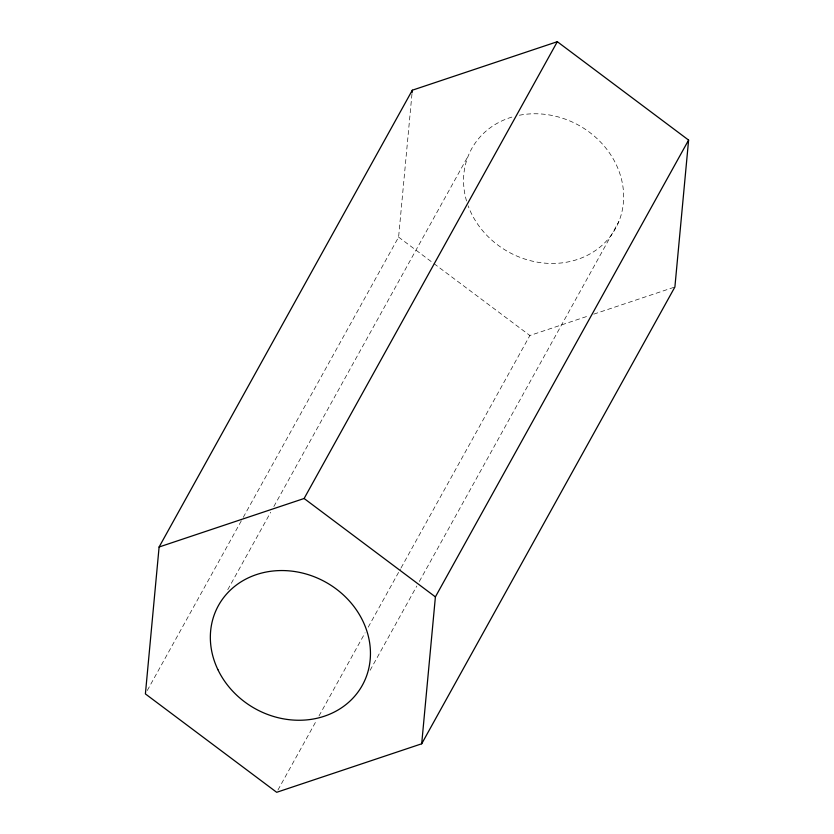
<?xml version="1.0" encoding="UTF-8"?>
<svg xmlns="http://www.w3.org/2000/svg" width="834" height="834" viewBox="0 0 834 834"><rect width="100%" height="100%" fill="white"/><g stroke="black" fill="none" stroke-linecap="round" stroke-linejoin="round"><path stroke-width="0.63" stroke-dasharray="4.17 3.13" d="M243.267 517.341L398.6 237.117L411.954 94.075M147.284 690.489L242.631 518.477M227.765 589.69L270.696 512.232M273.854 506.53L468.333 155.687M277.941 790.017L316.461 720.534M318.984 715.979L365.083 632.818M368.242 627.126L400.445 569.028M401.071 567.891L529.882 335.508L588.867 315.773M370.087 670.338L416.812 586.052M419.335 581.486L618.87 221.531M593.787 314.137L674.894 287M398.6 237.117L432.982 262.887M434.024 263.669L529.882 335.508M519.415 115.238A82.253 72.422 29 0 1 619.641 172.992A82.253 72.422 29 0 1 569.455 261.636A82.253 72.422 29 0 1 468.124 205.81M466.54 200.984A82.253 72.422 29 0 1 514.453 116.364"/><path stroke-width="1.25" d="M159.106 547L145.397 693.909L276.679 792.3L421.691 743.792L674.894 287L688.603 140.091L557.321 41.7L412.309 90.208L159.106 547L304.118 498.492L557.321 41.7M412.069 92.782L412.309 90.208M421.691 743.792L435.4 596.883L688.603 140.091M304.118 498.492L435.4 596.883M217.893 669.65A82.253 72.422 29 0 0 356.045 694.597A82.253 72.422 29 0 0 297.258 571.947A82.253 72.422 29 0 0 217.893 669.65"/></g></svg>
